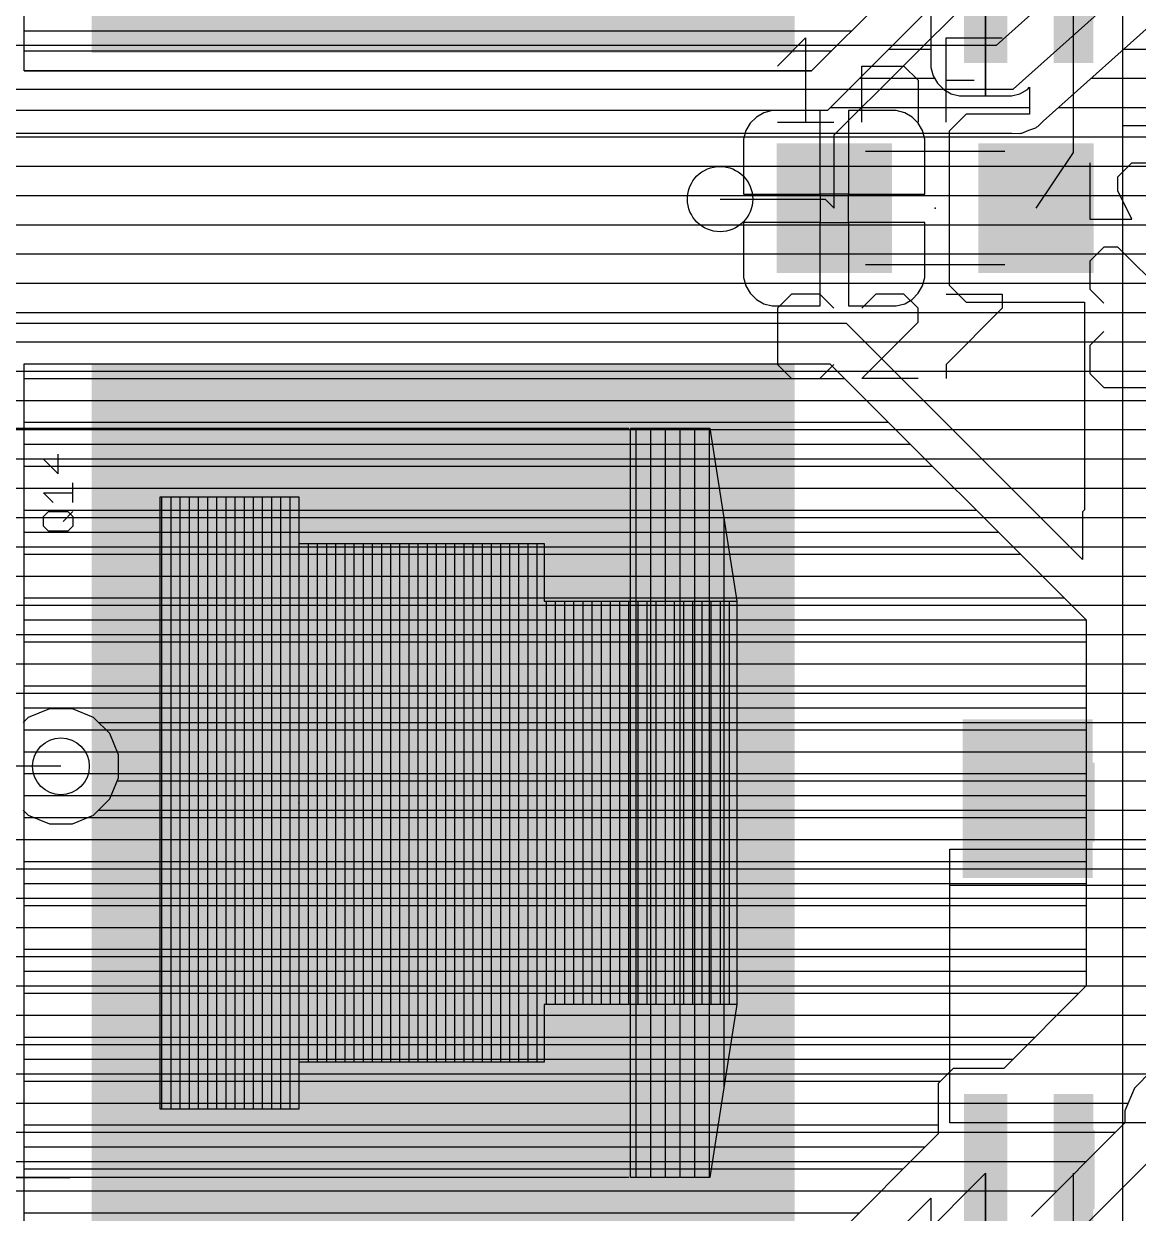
# Model space of a CAD drawing. Extents: x -0.64 to 6, y -0.15 to 7.8.
# Drawn here: x 1 to 1.608, y 2.676 to 3.326 of the extents above; entities that cross this region are included whole.
import ezdxf

# ---------------------------------------------------------------- set-up
doc = ezdxf.new("R2010")
doc.units = 0
for name, color, linetype in [('1', 22, 'CONTINUOUS'), ('16', 175, 'CONTINUOUS'), ('18', 82, 'CONTINUOUS'), ('21', 253, 'CONTINUOUS'), ('23', 7, 'CONTINUOUS'), ('25', 253, 'CONTINUOUS'), ('27', 253, 'CONTINUOUS'), ('51', 253, 'CONTINUOUS')]:
    doc.layers.add(name, color=color, linetype=linetype)

# ---------------------------------------------------------------- blocks, each defined once
blk = doc.blocks.new('RECT')
blk.add_solid([(-0.5, -0.5), (0.5, -0.5), (-0.5, 0.5), (0.5, 0.5)])
blk = doc.blocks.new('ROUNDV')
blk.add_circle((0, 0), 0.5)

msp = doc.modelspace()

# ---------------------------------------------------------------- linework, layer by layer
at = {"layer": '1'}
for p, q in [((1.6, 3.27), (1.6, 3.92)), ((1, 3.3), (1, 3.79)), ((1.499689, 3.369689), (1.43, 3.3)), ((1.442382, 3.26502), (1.525, 3.347638)), ((1.524999, 3.286331), (1.524999, 3.347636)), ((1.525, 3.347636), (1.525, 3.286331)), ((1.573, 3.255382), (1.573, 3.347638)), ((1.4515, 3.291094), (1.495189, 3.334784)), ((1.495189, 3.334784), (1.495189, 3.301961)), ((1, 3.322), (1.452, 3.322)), ((1, 3.311), (1.441, 3.311)), ((1.472405, 3.312), (1.495189, 3.312)), ((1.524999, 3.312), (1.525, 3.312)), ((1.43, 3.3), (1, 3.3)), ((1, 3.3), (1.43, 3.3)), ((1.456405, 3.296), (1.497214, 3.296)), ((1.495189, 3.301961), (1.496416, 3.297383)), ((1.496416, 3.297383), (1.498785, 3.293278)), ((1.524999, 3.296), (1.525, 3.296)), ((1.438906, 3.2785), (1.4515, 3.291094)), ((1.498785, 3.293278), (1.502137, 3.289927)), ((1.502137, 3.289927), (1.506241, 3.287557)), ((1.543759, 3.287557), (1.547863, 3.289927)), ((1.547863, 3.289927), (1.549, 3.291064)), ((1.549, 3.291064), (1.549, 3.276433)), ((1.506241, 3.287557), (1.510819, 3.286331)), ((1.510819, 3.286331), (1.524999, 3.286331)), ((1.525, 3.286331), (1.539181, 3.286331)), ((1.539181, 3.286331), (1.543759, 3.287557)), ((0.991094, 3.2785), (1.438906, 3.2785)), ((1.403938, 3.277206), (1.399834, 3.274837)), ((1.408516, 3.278433), (1.403938, 3.277206)), ((1.434634, 3.278433), (1.408516, 3.278433)), ((1.434634, 3.232749), (1.434634, 3.278433)), ((1.440406, 3.28), (1.549, 3.28)), ((1.476248, 3.278433), (1.45013, 3.278433)), ((1.45013, 3.278433), (1.45013, 3.232749)), ((1.480826, 3.277206), (1.476248, 3.278433)), ((1.48493, 3.274837), (1.480826, 3.277206)), ((1.514495, 3.276433), (1.505122, 3.26706)), ((1.549, 3.276433), (1.514495, 3.276433)), ((1.396482, 3.271485), (1.394112, 3.267381)), ((1.399834, 3.274837), (1.396482, 3.271485)), ((1.488281, 3.271485), (1.48493, 3.274837)), ((1.490651, 3.267381), (1.488281, 3.271485)), ((1.6, 2.62), (1.6, 3.27)), ((1.675, 3.27), (1.6, 3.27)), ((0.890677, 3.264), (1.393207, 3.264)), ((1.394112, 3.267381), (1.392886, 3.262803)), ((1.434634, 3.264), (1.45013, 3.264)), ((1.442382, 3.225), (1.442382, 3.26502)), ((1.491878, 3.262803), (1.490651, 3.267381)), ((1.491557, 3.264), (1.505122, 3.264)), ((1.505122, 3.26706), (1.505122, 3.182939)), ((1.392886, 3.262803), (1.392886, 3.232748)), ((1.491878, 3.232748), (1.491878, 3.262803)), ((1.552618, 3.225), (1.573, 3.255382)), ((0.890122, 3.248), (1.392886, 3.248)), ((1.434634, 3.248), (1.45013, 3.248)), ((1.491878, 3.248), (1.505122, 3.248)), ((0.696675, 3.232), (1.434633, 3.232)), ((1.392886, 3.232748), (1.434633, 3.232748)), ((1.434633, 3.232748), (1.434633, 3.217252)), ((1.45013, 3.232749), (1.434634, 3.232749)), ((1.450131, 3.217252), (1.450131, 3.232748)), ((1.450131, 3.232748), (1.491878, 3.232748)), ((1.450131, 3.232), (1.505122, 3.232)), ((1.38, 3.23), (1.437382, 3.23)), ((1.437382, 3.23), (1.442382, 3.225)), ((0.627941, 3.216), (1.392886, 3.216)), ((1.434633, 3.217252), (1.392886, 3.217252)), ((1.392886, 3.217252), (1.392886, 3.187197)), ((1.434634, 3.171567), (1.434634, 3.217251)), ((1.434634, 3.217251), (1.45013, 3.217251)), ((1.434634, 3.216), (1.45013, 3.216)), ((1.45013, 3.217251), (1.45013, 3.171567)), ((1.491878, 3.217252), (1.450131, 3.217252)), ((1.491878, 3.187197), (1.491878, 3.217252)), ((1.491878, 3.216), (1.505122, 3.216)), ((0.898298, 3.2), (1.392886, 3.2)), ((1.434634, 3.2), (1.45013, 3.2)), ((1.491878, 3.2), (1.505122, 3.2)), ((1.392886, 3.187197), (1.394112, 3.182619)), ((1.490651, 3.182619), (1.491878, 3.187197)), ((0.9065, 3.184), (1.393742, 3.184)), ((1.394112, 3.182619), (1.396482, 3.178515)), ((1.396482, 3.178515), (1.399834, 3.175163)), ((1.434634, 3.184), (1.45013, 3.184)), ((1.48493, 3.175163), (1.488281, 3.178515)), ((1.488281, 3.178515), (1.490651, 3.182619)), ((1.491021, 3.184), (1.505122, 3.184)), ((1.505122, 3.182939), (1.514495, 3.173567)), ((1.399834, 3.175163), (1.403938, 3.172794)), ((1.403938, 3.172794), (1.408516, 3.171567)), ((1.476248, 3.171567), (1.480826, 3.172794)), ((1.480826, 3.172794), (1.48493, 3.175163)), ((1.514495, 3.173567), (1.579, 3.173567)), ((1.579, 3.173567), (1.579, 3.060113)), ((0.904642, 3.168), (1.579, 3.168)), ((1.408516, 3.171567), (1.434634, 3.171567)), ((1.45013, 3.171567), (1.476248, 3.171567)), ((1.449113, 3.162), (0.990887, 3.162)), ((1.578, 3.033112), (1.449113, 3.162)), ((1.459113, 3.152), (1.579, 3.152)), ((1, 2.65), (1, 3.14)), ((1, 3.14), (1.44, 3.14)), ((1.44, 3.14), (1.58, 3)), ((1.475113, 3.136), (1.579, 3.136)), ((1, 3.132), (1.448, 3.132)), ((1, 3.12), (1.46, 3.12)), ((1.491113, 3.12), (1.579, 3.12)), ((1, 3.108), (1.472, 3.108)), ((1.507113, 3.104), (1.579, 3.104)), ((1, 3.096), (1.484, 3.096)), ((1.523113, 3.088), (1.579, 3.088)), ((1, 3.084), (1.496, 3.084)), ((1, 3.072), (1.508, 3.072)), ((1.539113, 3.072), (1.579, 3.072)), ((1, 3.06), (1.52, 3.06)), ((1.555113, 3.056), (1.578, 3.056)), ((1.579, 3.060113), (1.578, 3.059113)), ((1.578, 3.059113), (1.578, 3.033112)), ((1, 3.048), (1.532, 3.048)), ((1, 3.036), (1.544, 3.036)), ((1.571113, 3.04), (1.578, 3.04)), ((1, 3.024), (1.556, 3.024)), ((1, 3.012), (1.568, 3.012)), ((1, 3), (1.58, 3)), ((1.58, 3), (1.58, 2.8)), ((1, 2.988), (1.58, 2.988)), ((1, 2.976), (1.58, 2.976)), ((1, 2.964), (1.58, 2.964)), ((1, 2.952), (1.58, 2.952)), ((1, 2.94), (1.58, 2.94)), ((1, 2.928), (1.58, 2.928)), ((1, 2.916), (1.58, 2.916)), ((1, 2.904), (1.58, 2.904)), ((1, 2.892), (1.58, 2.892)), ((1, 2.88), (1.58, 2.88)), ((1, 2.868), (1.58, 2.868)), ((1, 2.856), (1.58, 2.856)), ((1, 2.844), (1.58, 2.844)), ((1, 2.832), (1.58, 2.832)), ((1, 2.82), (1.58, 2.82)), ((1, 2.808), (1.58, 2.808)), ((1, 2.796), (1.576, 2.796)), ((1.58, 2.8), (1.534945, 2.754945)), ((1, 2.784), (1.564, 2.784)), ((1, 2.772), (1.552, 2.772)), ((1, 2.76), (1.54, 2.76)), ((1.50739, 2.754945), (1.499189, 2.746744)), ((1.534945, 2.754945), (1.50739, 2.754945)), ((1, 2.748), (1.500445, 2.748)), ((1.499189, 2.746744), (1.499189, 2.719189)), ((1, 2.736), (1.499189, 2.736)), ((1, 2.724), (1.499189, 2.724)), ((1.499189, 2.719189), (1.43, 2.65)), ((1, 2.712), (1.492, 2.712)), ((1, 2.7), (1.48, 2.7)), ((1.439882, 2.61252), (1.525, 2.697638)), ((1.524999, 2.636331), (1.524999, 2.697636)), ((1.524999, 2.697636), (1.525, 2.697636)), ((1.525, 2.697636), (1.525, 2.636331)), ((1.573, 2.591632), (1.573, 2.697638)), ((1, 2.688), (1.468, 2.688)), ((1.524999, 2.688), (1.525, 2.688)), ((1.452, 2.640887), (1.495189, 2.684076)), ((1.495189, 2.684076), (1.495189, 2.651961)), ((1, 2.676), (1.456, 2.676))]:
    msp.add_line(p, q, dxfattribs=at)
at = {"layer": '16'}
for p, q in [((1.601157, 3.376924), (1.53083, 3.314)), ((1.54, 3.29), (1.635, 3.375)), ((1.5565, 3.272559), (1.633169, 3.341157)), ((1.53083, 3.314), (0.169941, 3.314)), ((1.600581, 3.312), (3.276638, 3.312)), ((1.582699, 3.296), (3.203803, 3.296)), ((0.16, 3.29), (1.54, 3.29)), ((1.564816, 3.28), (3.203803, 3.28)), ((1.552958, 3.26939), (1.553595, 3.269654)), ((1.553595, 3.269654), (1.5565, 3.272559)), ((0.014, 3.264), (3.203803, 3.264)), ((0.155226, 3.266), (1.539334, 3.266)), ((1.539334, 3.266), (1.543435, 3.265772)), ((1.543435, 3.265772), (1.544085, 3.266)), ((1.544085, 3.266), (1.544774, 3.266)), ((1.544774, 3.266), (1.548569, 3.267572)), ((1.548569, 3.267572), (1.552445, 3.268931)), ((1.552445, 3.268931), (1.552958, 3.26939)), ((0.902811, 3.248), (3.206, 3.248)), ((0.902811, 3.232), (3.206, 3.232)), ((0.902811, 3.216), (3.206, 3.216)), ((0.902811, 3.2), (3.206, 3.2)), ((0.9065, 3.184), (3.206, 3.184)), ((0.904642, 3.168), (3.206, 3.168)), ((0.902383, 3.152), (3.206, 3.152)), ((0.703433, 3.136), (3.206, 3.136)), ((0.703097, 3.12), (3.206, 3.12)), ((0.586241, 3.104), (3.206, 3.104)), ((0.696438, 3.088), (2.019388, 3.088)), ((0.701433, 3.072), (2.011795, 3.072)), ((0.894383, 3.056), (2.011795, 3.056)), ((0.902811, 3.04), (2.011795, 3.04)), ((0.902811, 3.024), (2.011795, 3.024)), ((0.905782, 3.008), (3.206, 3.008)), ((0.905781, 2.992), (3.206, 2.992)), ((0.902811, 2.976), (3.206, 2.976)), ((0.902811, 2.96), (3.206, 2.96)), ((1.013734, 2.9515), (1.002157, 2.946704)), ((1.026266, 2.9515), (1.013734, 2.9515)), ((1.037843, 2.946704), (1.026266, 2.9515)), ((1.002157, 2.946704), (0.999452, 2.944)), ((1.046704, 2.937843), (1.037843, 2.946704)), ((1.040548, 2.944), (3.206, 2.944)), ((1.0515, 2.926266), (1.046704, 2.937843)), ((1.050782, 2.928), (3.206, 2.928)), ((1.0515, 2.913734), (1.0515, 2.926266)), ((1.02, 2.92), (0.83, 2.92)), ((1.046704, 2.902157), (1.0515, 2.913734)), ((1.050781, 2.912), (3.206, 2.912)), ((1.037843, 2.893296), (1.046704, 2.902157)), ((0.999452, 2.896), (1.002157, 2.893296)), ((1.002157, 2.893296), (1.013734, 2.8885)), ((1.026266, 2.8885), (1.037843, 2.893296)), ((1.040548, 2.896), (3.206, 2.896)), ((1.013734, 2.8885), (1.026266, 2.8885)), ((0.566417, 2.88), (3.206, 2.88)), ((0.575655, 2.864), (3.206, 2.864)), ((0.58125, 2.848), (3.206, 2.848)), ((0.585537, 2.832), (3.206, 2.832)), ((0.586, 2.816), (3.206, 2.816)), ((0.586, 2.8), (2.511795, 2.8)), ((0.581785, 2.784), (2.511795, 2.784)), ((0.57681, 2.768), (2.511795, 2.768)), ((0.567572, 2.752), (1.61414, 2.752)), ((1.61583, 2.75369), (1.60631, 2.74417)), ((1.60631, 2.74417), (1.601157, 2.731732)), ((0.555049, 2.736), (1.602926, 2.736)), ((1.601157, 2.731732), (1.601157, 2.725099)), ((1.601157, 2.725099), (1.550059, 2.674)), ((1.56, 2.65), (1.635, 2.725)), ((0.537455, 2.72), (1.596059, 2.72)), ((0.503932, 2.704), (1.580059, 2.704)), ((0.105941, 2.688), (1.564059, 2.688))]:
    msp.add_line(p, q, dxfattribs=at)
at = {"layer": '21'}
for p, q in [((0.969882, 3.104724), (1.025, 3.104724)), ((0.969882, 2.695276), (1.025, 2.695276))]:
    msp.add_line(p, q, dxfattribs=at)
at = {"layer": '23'}
for p in [(1.4975, 3.225), (1.15, 2.9), (1.6, 2.8)]:
    msp.add_point(p, dxfattribs=at)
at = {"layer": '25'}
for p, q in [((1.581961, 3.249771), (1.581961, 3.219078)), ((1.597307, 3.242098), (1.60498, 3.249771)), ((1.60498, 3.249771), (1.620327, 3.249771)), ((1.597307, 3.234425), (1.597307, 3.242098)), ((1.60498, 3.219078), (1.597307, 3.234425)), ((1.581961, 3.219078), (1.60498, 3.219078)), ((1.589634, 3.203732), (1.581961, 3.196059)), ((1.597307, 3.203732), (1.589634, 3.203732)), ((1.628, 3.173039), (1.597307, 3.203732)), ((1.581961, 3.196059), (1.581961, 3.180712)), ((1.581961, 3.180712), (1.589634, 3.173039)), ((1.419055, 3.178039), (1.411382, 3.170366)), ((1.434402, 3.178039), (1.419055, 3.178039)), ((1.442075, 3.170366), (1.434402, 3.178039)), ((1.465094, 3.178039), (1.457421, 3.170366)), ((1.480441, 3.178039), (1.465094, 3.178039)), ((1.488114, 3.170366), (1.480441, 3.178039)), ((1.503461, 3.178039), (1.534153, 3.178039)), ((1.534153, 3.178039), (1.534153, 3.170366)), ((1.411382, 3.170366), (1.411382, 3.139673)), ((1.488114, 3.162693), (1.488114, 3.170366)), ((1.534153, 3.170366), (1.503461, 3.139673)), ((1.457421, 3.132), (1.488114, 3.162693)), ((1.589634, 3.157693), (1.581961, 3.15002)), ((1.581961, 3.15002), (1.581961, 3.134673)), ((1.411382, 3.139673), (1.419055, 3.132)), ((1.434402, 3.132), (1.442075, 3.139673)), ((1.503461, 3.139673), (1.503461, 3.132)), ((1.581961, 3.134673), (1.589634, 3.127)), ((1.419055, 3.132), (1.434402, 3.132)), ((1.488114, 3.132), (1.457421, 3.132)), ((1.589634, 3.127), (1.620327, 3.127)), ((1.0265, 3.087853), (1.010486, 3.087853)), ((1.010486, 3.087853), (1.018493, 3.079847)), ((1.018493, 3.079847), (1.018493, 3.090522)), ((1.0265, 3.064193), (1.0265, 3.074869)), ((1.015824, 3.064193), (1.010486, 3.069531)), ((1.010486, 3.069531), (1.0265, 3.069531)), ((1.010486, 3.056547), (1.013155, 3.059216)), ((1.010486, 3.051209), (1.010486, 3.056547)), ((1.013155, 3.059216), (1.023831, 3.059216)), ((1.021162, 3.053878), (1.0265, 3.059216)), ((1.023831, 3.059216), (1.0265, 3.056547)), ((1.0265, 3.056547), (1.0265, 3.051209)), ((1.013155, 3.04854), (1.010486, 3.051209)), ((1.023831, 3.04854), (1.013155, 3.04854)), ((1.0265, 3.051209), (1.023831, 3.04854))]:
    msp.add_line(p, q, dxfattribs=at)
at = {"layer": '27'}
for p, q in [((1.411382, 3.302693), (1.426728, 3.318039)), ((1.426728, 3.318039), (1.426728, 3.272)), ((1.503461, 3.272), (1.503461, 3.318039)), ((1.503461, 3.318039), (1.534153, 3.318039)), ((1.457421, 3.272), (1.457421, 3.302693)), ((1.457421, 3.302693), (1.480441, 3.302693)), ((1.480441, 3.302693), (1.488114, 3.29502)), ((1.488114, 3.29502), (1.488114, 3.272)), ((1.503461, 3.29502), (1.518807, 3.29502)), ((1.411382, 3.272), (1.442075, 3.272))]:
    msp.add_line(p, q, dxfattribs=at)
at = {"layer": '51'}
for p, q in [((1.535492, 3.255984), (1.459508, 3.255984)), ((1.535492, 3.194016), (1.459508, 3.194016)), ((0.969882, 3.104724), (1.330118, 3.104724)), ((1.331102, 3.104724), (1.374409, 3.104724)), ((1.331102, 2.695276), (1.331102, 3.104724)), ((1.334, 3.104724), (1.334, 2.695276)), ((1.342, 3.104724), (1.342, 2.695276)), ((1.35, 3.104724), (1.35, 2.695276)), ((1.358, 3.104724), (1.358, 2.695276)), ((1.366, 3.104724), (1.366, 2.695276)), ((1.374, 3.104724), (1.374, 2.695276)), ((1.374409, 3.104724), (1.389173, 3.010236)), ((1.074213, 3.067323), (1.15, 3.067323)), ((1.074213, 2.732677), (1.074213, 3.067323)), ((1.075, 3.067323), (1.075, 2.732677)), ((1.08, 3.067323), (1.08, 2.732677)), ((1.085, 3.067323), (1.085, 2.732677)), ((1.09, 3.067323), (1.09, 2.732677)), ((1.095, 3.067323), (1.095, 2.732677)), ((1.1, 3.067323), (1.1, 2.732677)), ((1.105, 3.067323), (1.105, 2.732677)), ((1.11, 3.067323), (1.11, 2.732677)), ((1.115, 3.067323), (1.115, 2.732677)), ((1.12, 3.067323), (1.12, 2.732677)), ((1.125, 3.067323), (1.125, 2.732677)), ((1.13, 3.067323), (1.13, 2.732677)), ((1.135, 3.067323), (1.135, 2.732677)), ((1.14, 3.067323), (1.14, 2.732677)), ((1.145, 3.067323), (1.145, 2.732677)), ((1.15, 3.067323), (1.15, 3.041732)), ((1.382, 3.056145), (1.382, 2.743855)), ((1.15, 3.041732), (1.283858, 3.041732)), ((1.15, 3.041732), (1.15, 2.758268)), ((1.155, 3.041732), (1.155, 2.758268)), ((1.16, 3.041732), (1.16, 2.758268)), ((1.165, 3.041732), (1.165, 2.758268)), ((1.17, 3.041732), (1.17, 2.758268)), ((1.175, 3.041732), (1.175, 2.758268)), ((1.18, 3.041732), (1.18, 2.758268)), ((1.185, 3.041732), (1.185, 2.758268)), ((1.19, 3.041732), (1.19, 2.758268)), ((1.195, 3.041732), (1.195, 2.758268)), ((1.2, 3.041732), (1.2, 2.758268)), ((1.205, 3.041732), (1.205, 2.758268)), ((1.21, 3.041732), (1.21, 2.758268)), ((1.215, 3.041732), (1.215, 2.758268)), ((1.22, 3.041732), (1.22, 2.758268)), ((1.225, 3.041732), (1.225, 2.758268)), ((1.23, 3.041732), (1.23, 2.758268)), ((1.235, 3.041732), (1.235, 2.758268)), ((1.24, 3.041732), (1.24, 2.758268)), ((1.245, 3.041732), (1.245, 2.758268)), ((1.25, 3.041732), (1.25, 2.758268)), ((1.255, 3.041732), (1.255, 2.758268)), ((1.26, 3.041732), (1.26, 2.758268)), ((1.265, 3.041732), (1.265, 2.758268)), ((1.27, 3.041732), (1.27, 2.758268)), ((1.275, 3.041732), (1.275, 2.758268)), ((1.28, 3.041732), (1.28, 2.758268)), ((1.283858, 3.041732), (1.283858, 3.010236)), ((1.283858, 3.010236), (1.389173, 3.010236)), ((1.285, 3.010236), (1.285, 2.789764)), ((1.29, 3.010236), (1.29, 2.789764)), ((1.295, 3.010236), (1.295, 2.789764)), ((1.3, 3.010236), (1.3, 2.789764)), ((1.305, 3.010236), (1.305, 2.789764)), ((1.31, 3.010236), (1.31, 2.789764)), ((1.315, 3.010236), (1.315, 2.789764)), ((1.32, 3.010236), (1.32, 2.789764)), ((1.325, 3.010236), (1.325, 2.789764)), ((1.33, 3.010236), (1.33, 2.789764)), ((1.335, 3.010236), (1.335, 2.789764)), ((1.34, 3.010236), (1.34, 2.789764)), ((1.345, 3.010236), (1.345, 2.789764)), ((1.35, 3.010236), (1.35, 2.789764)), ((1.355, 3.010236), (1.355, 2.789764)), ((1.36, 3.010236), (1.36, 2.789764)), ((1.365, 3.010236), (1.365, 2.789764)), ((1.37, 3.010236), (1.37, 2.789764)), ((1.375, 3.010236), (1.375, 2.789764)), ((1.38, 3.010236), (1.38, 2.789764)), ((1.385, 3.010236), (1.385, 2.789764)), ((1.389173, 3.010236), (1.389173, 2.789764)), ((1.389173, 3.010236), (1.389173, 2.789764)), ((1.505512, 2.855118), (1.505512, 2.874803)), ((1.505512, 2.874803), (1.694488, 2.874803)), ((1.505512, 2.725197), (1.505512, 2.855118)), ((1.505512, 2.855118), (1.694488, 2.855118)), ((1.389173, 2.789764), (1.283858, 2.789764)), ((1.283858, 2.789764), (1.283858, 2.758268)), ((1.389173, 2.789764), (1.374409, 2.695276)), ((1.283858, 2.758268), (1.15, 2.758268)), ((1.15, 2.758268), (1.15, 2.732677)), ((1.15, 2.732677), (1.074213, 2.732677)), ((1.694488, 2.725197), (1.505512, 2.725197)), ((1.330118, 2.695276), (0.969882, 2.695276)), ((1.374409, 2.695276), (1.331102, 2.695276))]:
    msp.add_line(p, q, dxfattribs=at)

# ---------------------------------------------------------------- block references
at = {"layer": '1'}
for p, xscale, yscale, rotation in [((1.22874, 3.55), 0.480315, 0.383858, 270), ((1.525, 3.347638), 0.023622, 0.086614, 180), ((1.573, 3.347638), 0.021654, 0.086614, 180), ((1.442382, 3.225), 0.062992, 0.070866, 180), ((1.552618, 3.225), 0.062992, 0.070866, 180), ((1.22874, 2.9), 0.480315, 0.383858, 270), ((1.548, 2.902362), 0.070866, 0.086614, 180), ((1.525, 2.697638), 0.023622, 0.086614, 180), ((1.573, 2.697638), 0.021654, 0.086614, 180)]:
    msp.add_blockref('RECT', p, dxfattribs=dict(at, xscale=xscale, yscale=yscale, rotation=rotation))
at = {"layer": '18'}
for p, xscale, yscale in [((1.38, 3.23), 0.035685, 0.035685), ((1.38, 3.23), 0.035685, 0.035685), ((1.02, 2.92), 0.031, 0.031), ((1.02, 2.92), 0.031, 0.031)]:
    msp.add_blockref('ROUNDV', p, dxfattribs=dict(at, xscale=xscale, yscale=yscale))
at = {"layer": '51', "rotation": 180}
for p, xscale, yscale in [((1.445266, 3.224965), 0.029531, 0.066929), ((1.549734, 3.225035), 0.029531, 0.066929), ((1.525, 2.900394), 0.019291, 0.043307), ((1.575, 2.900394), 0.019291, 0.043307), ((1.525, 2.699606), 0.019291, 0.043307), ((1.575, 2.699606), 0.019291, 0.043307)]:
    msp.add_blockref('RECT', p, dxfattribs=dict(at, xscale=xscale, yscale=yscale))

doc.saveas('drawing.dxf')
